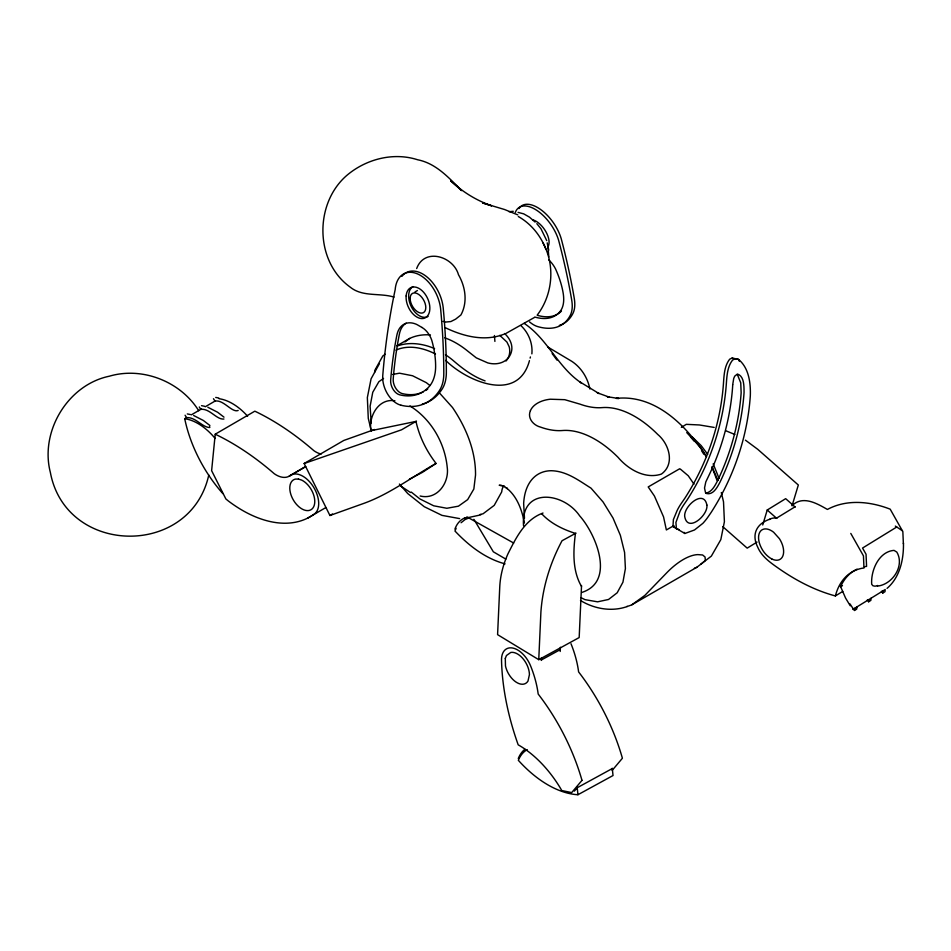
<?xml version="1.0" encoding="UTF-8"?>
<svg xmlns="http://www.w3.org/2000/svg" width="951" height="951" viewBox="0 0 951 951"><rect width="100%" height="100%" fill="white"/><g stroke="black" fill="none" stroke-linecap="round" stroke-linejoin="round"><path stroke-width="1.43" d="M903.45 543.045C903.795 559.343 899.919 577.293 887.045 588.384M543.009 513.029C524.857 519.555 516.024 537.814 507.893 553.969C503.257 564.395 500.262 575.617 499.75 587.04L497.587 634.65L538.753 659.685L540.905 612.087C542.617 587.147 550.249 562.742 562.029 540.75L575.997 533.107M581.536 585.531L579.171 637.562L538.753 659.685M541.345 660.41L541.488 657.593M560.198 651.471L560.401 647.251M370.783 429.59C368.976 415.468 378.914 398.136 394.903 400.763M523.537 525.784C520.566 487.162 563.123 491.643 579.635 515.811C595.908 534.022 615.856 581.715 581.739 592.461M209.719 427.296L209.66 426.666M238.154 410.475C231.985 413.043 223.461 399.289 214.985 401.108L213.476 398.719M856.934 606.916L856.732 609.08L854.509 610.459L854.711 608.283M871.057 598.227L870.866 600.39L868.632 601.769L868.834 599.594M852.845 609.425L885.191 589.525L884.989 591.7L882.754 593.067L882.956 590.904M215.223 434.203L211.621 470.674L225.874 498.966L228.359 500.999A128.266 76.758 59.8 0 0 314.46 513.944A22.741 13.611 59.8 0 0 313.283 486.65A22.741 13.611 59.8 0 0 290.103 475.595A24.892 14.895 59.8 0 1 274.304 473.753A248.342 148.618 59.8 0 0 215.223 434.203L254.832 411.177A248.342 148.618 59.8 0 1 313.925 450.726A24.892 14.895 59.8 0 0 321.141 454.055M374.575 372.447L375.039 369.951L382.789 356.007L385.107 354.259M530.408 410.677C527.116 418.131 533.38 425.323 540.477 427.082A99.51 57.452 60 0 0 562.528 430.518A93.186 53.803 60 0 1 618.043 457.324C628.361 469.509 645.432 479.447 661.42 474.074C675.293 464.04 669.1 443.879 657.712 434.417A93.186 53.803 60 0 0 602.209 407.61A99.51 57.452 60 0 1 580.146 404.187L564.763 399.682L550.249 399.218A27.912 17.796 5.8 0 0 530.408 410.677M530.147 358.111L530.408 356.946M208.78 475.036C190.426 557.928 65.94 555.99 50.355 472.397C39.752 431.623 67.711 384.81 109.294 376.216C142.377 366.432 180.595 381.506 198.735 410.737M529.457 360.643C518.01 403.438 467.143 381.66 445.65 360.37M762.726 524.976L767.231 510.009L785.669 498.669L795.202 507.073M792.04 505.837L798.329 485.01L757.709 449.288L745.418 440.158M456.111 528.364L454.982 531.038C468.772 545.601 485.379 558.606 505.064 563.872M223.925 419.034C216.578 419.89 209.696 408.181 200.78 409.358L199.27 406.98M416.681 268.527C424.431 247.296 453.413 256.33 458.477 274.72C465.514 286.893 467.809 302.275 460.914 314.971L455.612 319.167L450.857 321.557L445.71 322.056L443.035 321.379M379.449 363.627L371.08 378.807L367.348 397.566L368.275 418.345L371.33 431.005M537.279 315.007C552.733 294.786 555.36 265.507 543.128 243.218M574.368 791.125L577.209 787.737L612.301 768.539M612.123 770.465L622.406 758.232A157.379 93.21 61.3 0 0 578.612 671.917A79.753 47.241 61.3 0 0 571.004 643.744M461.069 522.741L465.063 519.555L469.247 517.82M209.577 427.558C201.933 427.082 195.561 416.954 186.586 417.62L184.72 418.702A103.6 62.005 59.8 0 0 222.831 493.605M700.685 564.383L705.357 560.46L705.048 557.001L702.611 554.98L697.784 554.611A45.91 21.005 -51.3 0 0 667.34 572.181L644.873 595.385L631.951 604.741A88.395 51.033 60 0 1 626.84 606.488M405.019 341.944L409.667 338.437A108.093 62.409 60 0 1 430.434 334.907M631.951 604.741L696.893 567.236L711.36 556.109L720.822 539.621L724.4 521.707L723.521 501.89L721.31 492.511M383.55 378.403L378.855 381.731L372.756 392.287L370.105 406.22L371.211 423.052M534.379 317.491L506.158 333.314M681.344 427.379L686.289 424.336L699.437 424.966L714.189 427.427M770.12 519.103C756.509 523.573 751.326 534.379 757.662 547.027C761.751 556.799 770.726 562.861 779.071 568.71C796.26 580.633 815.102 590.5 835.382 595.944L842.764 591.403M792.29 505.468C802.882 495.186 817.04 503.519 827.418 509.451C846.759 498.93 870.355 501.415 890.195 509.177L902.844 531.621L903.379 543.746M794.965 506.859L776.468 518.2A22.194 13.052 58.4 0 0 769.525 519.472M757.044 542.082L747.189 548.133L722.772 526.652M896.745 527.009L862.545 548.049L866.052 554.267L866.575 566.392L864.459 566.701M842.467 585.638L840.613 586.791L840.946 585.959A89.62 52.685 58.4 0 1 857.065 569.138M191.353 414.85L201.434 408.989M205.226 406.778L215.306 400.918M435.903 463.529C411.795 477.045 389.435 494.306 363.163 503.626L329.926 515.501L304.154 463.506L343.763 440.468L374.504 429.495M290.103 475.595L305.437 466.679M289.08 476.249L305.699 466.596M416.479 421.115L401.548 429.804L304.154 463.506M307.755 518.069L325.646 507.668M329.926 515.501L332.481 514.015M415.005 291.933L417.418 290.531M396.947 345.772L409.667 338.437M679.561 468.831L648.202 486.936L654.407 495.982L663.548 516.869L666.366 529.957L673.95 525.582M527.223 749.59A50.783 30.075 61.3 0 0 518.354 760.325A103.6 61.363 61.3 0 0 577.946 794.727L613.026 775.529L612.266 768.277M732.163 358.028L729.655 359.216C724.365 365.992 724.044 375.193 723.461 383.431A216.816 188.738 -62.2 0 1 684.815 498.3L681.332 503.352A28.28 13.789 -53.3 0 0 677.136 510.509L673.391 519.579L672.963 526.485L684.851 533.499L694.503 529.98L702.86 523.347A28.28 13.789 -53.3 0 0 708.15 516.762L711.086 512.506A220.061 191.555 -62.2 0 0 750.315 395.925C750.791 383.158 748.96 367.989 738.487 359.371L732.163 358.028L734.434 359.216M409.417 479.149L422.363 472.385L436.081 463.434C426.5 451.095 419.367 436.687 415.967 421.424L371.199 430.672M503.994 334.217C484.451 341.825 463.292 336.369 445.163 327.631M480.766 514.883L464.326 518.438M877.381 586.125C892.513 584.568 904.995 565.738 896.793 552.067L894.023 550.379C878.772 551.568 870.7 570.624 871.698 584.294L872.935 585.757L874.849 586.173A18.533 5.872 -45.7 0 0 877.583 585.495M705.606 493.177C711.8 492.261 714.95 485.711 717.553 480.73A216.816 188.738 -62.2 0 0 741.15 392.751L740.746 382.849L737.453 374.753M480.172 514.396L483.001 513.825L494.223 505.361L501.712 491.893A19.698 11.376 60 0 1 503.792 485.902M627.351 606.488C611.802 612.052 594.316 608.937 580.467 600.485M392.561 374.456L399.468 373.196L412.556 375.752L426.357 382.682L429.864 385.5M509.082 211.716L513.267 211.288M420.152 496.006C437.163 500.226 449.443 482.823 447.22 467.274C444.818 442.762 431.029 418.975 409.94 405.958M501.605 485.343L499.204 485.236L504.624 486.484M459.642 518.604L441.977 515.371L424.241 506.693L407.741 493.557L399.396 484.059M215.711 397.423L218.837 398.029M201.517 405.673L204.643 406.279M187.311 413.935L190.438 414.541M394.059 297.092C379.651 292.682 362.45 297.223 350.099 287.047C314.829 261.691 314.127 204.001 346.509 175.662C365.755 159.15 393.227 151.91 417.608 159.756C436.176 163.394 448.931 177.908 461.675 190.628M518.081 212.394L523.68 213.844L529.481 217.149L535.092 222.07M491.358 205.749L482.632 202.955L504.601 209.529L517.784 214.878M491.453 205.713C476.285 200.411 462.329 191.769 450.655 180.726L461.401 190.39M725.756 430.755L734.873 434.476M207.841 407.254L217.601 412.235L223.984 417.156M193.635 415.504L203.395 420.497L209.898 425.513M518.307 216.531C531.05 223.711 540.608 235.551 545.91 249.198M485.069 380.887C472.813 376.465 462.424 368.512 452.676 360.084A80.657 46.563 60 0 0 445.472 354.735M581.097 597.715L585.02 599.653L597.585 601.828L608.545 599.475L617.187 592.782L622.929 582.202L625.401 568.579L624.593 552.483L620.361 535.306L613.026 518.057L603.053 501.938L591.023 488.16C578.767 480.493 566.582 471.078 551.33 470.721A71.503 41.285 60 0 0 523.656 503.459L524.476 518.259M672.963 526.485L679.133 529.731M466.882 516.845L513.671 543.033M505.825 559.105L493.343 551.806L473.931 519.341M547.871 347.056L571.777 361.321C581.275 367.585 587.718 377.904 589.893 389.007M439.933 393.488L452.521 407.527C465.978 427.391 475.738 450.703 475.536 475.013L473.848 489.016L467.666 499.62L458.43 506.182L446.839 508.274L433.704 505.801L419.914 498.954L411.26 492.071M502.936 485.747L507.358 488.612L506.241 487.768C517.178 496.315 521.897 509.855 524.429 523.002M400.716 486.056L410.511 492.523M895.331 526.069L902.463 530.824M680.381 469.105L688.262 475.773L693.992 484.142M524.167 323.376C547.669 338.948 557.75 367.3 581.311 382.932L580.146 382.064L598.987 393.524L597.24 392.763L609.377 397.185L607.285 396.722L618.697 398.493L616.379 398.386C655.619 394.19 687.347 426.488 706.415 456.813M499.774 335.358L506.942 342.075L509.237 346.877A24.072 18.58 29.1 0 1 506.051 361M767.231 510.009L776.765 518.414M686.741 432.586L700.923 447.921L706.438 456.646M691.912 436.628L701.184 445.627L707.687 454.376M520.886 325.575C528.578 332.791 532.857 343.311 531.871 353.867M504.624 333.516C508.928 337.534 512.161 342.931 511.876 349.005A24.096 19.008 35.3 0 1 487.78 362.913L476.308 357.873L467.94 351.276A80.657 46.563 60 0 0 444.711 337.831M690.485 436.866L694.218 441.133M541.69 513.754C550.665 523.502 562.98 529.434 575.438 533.416C573.203 551.021 572.24 570.564 581.501 586.434M536.84 223.663L540.964 228.739L546.73 240.627M684.066 532.334L684.851 533.499M552.127 353.558L557.001 360.12M850.23 605.763L845.558 598.036L840.268 585.852M185.076 415.23L186.586 417.62M701.541 450.631L703.811 454.221M850.788 533.416L863.449 555.871L863.972 567.997L861.856 568.306A89.62 52.685 58.4 0 0 835.382 595.944M713.167 463.826L719.051 478.353M739.379 361.344L738.487 359.371L735.42 358.705L732.603 360.049C727.491 366.551 726.933 375.36 726.374 383.312A220.061 191.555 -62.2 0 1 687.145 499.893L684.197 504.161A28.28 13.789 -53.3 0 0 680.013 511.317L675.911 522.456L676.434 529.065M712.133 467.06L717.993 480.457M711.919 466.977L717.018 480.362M560.258 649.628L541.345 659.982M547.99 246.63L548.786 256.936M547.205 242.862L548.751 250.208M577.186 787.464L577.946 794.727M494.449 335.513L494.9 341.409M401.916 276.372A32.227 20.34 65.1 0 1 425.727 275.968A32.227 20.34 65.1 0 1 443.13 307.114A576.77 363.971 65.1 0 1 446.352 372.423A39.68 25.035 65.1 0 1 442.025 389.244A81.976 51.734 65.1 0 1 433.608 398.493A78.636 49.618 65.1 0 1 422.268 404.116M400.977 405.221A78.636 49.618 65.1 0 0 431.041 399.741A81.976 51.734 65.1 0 0 439.457 390.492A39.68 25.035 65.1 0 0 443.784 373.672A576.77 363.971 65.1 0 0 440.563 308.35A32.227 20.34 65.1 0 0 417.216 273.781A32.227 20.34 65.1 0 0 395.188 289.603A741.495 467.928 65.1 0 0 382.754 375.597A22.146 13.98 65.1 0 0 400.977 405.233M423.361 391.764A67.117 42.355 65.1 0 1 402.237 393.583A10.96 6.919 65.1 0 1 393.215 378.914A430.993 271.974 65.1 0 1 399.42 333.932A28.601 18.045 65.1 0 1 406.22 323.15M427.76 389.018A67.117 42.355 65.1 0 1 425.62 390.504M428.081 316.433A16.738 10.556 65.1 0 1 411.343 306.769A16.738 10.556 65.1 0 1 412.996 286.596M397.542 345.938A108.093 62.409 60 0 1 426.916 345.843A80.657 46.563 60 0 1 434.583 348.66M395.937 350.123A92.818 53.589 60 0 1 435.487 354.01M534.819 317.04A67.117 34.771 55.4 0 0 560.341 311.108A41.951 21.742 55.4 0 0 563.158 293.051A70.921 36.744 55.4 0 0 555.455 268.753A17.332 8.987 55.4 0 0 548.715 259.849M515.299 212.453A32.227 16.702 55.4 0 1 536.483 210.147A32.227 16.702 55.4 0 1 558.653 240.413A576.77 298.84 55.4 0 1 571.706 300.052A39.68 20.565 55.4 0 1 570.374 315.138A81.976 42.474 55.4 0 1 564.145 323.126A78.636 40.738 55.4 0 1 537.612 326.573A22.146 11.471 55.4 0 1 529.517 321.89M561.482 311.036A67.117 34.771 55.4 0 1 537.386 315.328M533.035 219.895A16.738 8.666 55.4 0 1 545.898 231.711A16.738 8.666 55.4 0 1 548.038 246.535M518.925 208.59A32.227 16.702 55.4 0 1 540.548 209.458A32.227 16.702 55.4 0 1 561.221 238.701A576.77 298.84 55.4 0 1 574.261 298.341A39.68 20.565 55.4 0 1 572.93 313.426A81.976 42.474 55.4 0 1 566.701 321.426A78.636 40.738 55.4 0 1 559.354 325.397M854.509 610.459A50.783 29.85 58.4 0 1 850.039 603.944M882.754 593.067A50.783 29.85 58.4 0 1 881.422 591.26M868.632 601.769A50.783 29.85 58.4 0 1 867.3 599.95M454.923 529.089A50.783 28.542 58.7 0 1 465.408 517.689M518.283 758.506A50.783 30.075 61.3 0 1 524.916 749.269M219.099 398.719A50.783 30.384 59.8 0 1 247.617 416.229M184.72 418.702A50.783 30.384 59.8 0 1 215.152 438.435M696.893 567.236A88.395 51.033 60 0 1 694.408 568.222M732.698 384.751L732.627 386.617A220.061 191.555 -62.2 0 1 708.685 475.916L705.797 481.931L704.525 488.018L705.464 492.416L706.7 493.593C713.452 495.067 717.494 486.853 720.109 481.931A220.061 191.555 -62.2 0 0 744.062 392.632C743.967 386.605 744.443 376.275 737.417 374.016L734.731 376.144L733.72 378.45L732.698 384.751M505.302 658.425L505.48 666.021A17.308 10.247 61.3 0 0 515.953 682.022A17.308 10.247 61.3 0 0 527.983 681.071L529.445 674.58A17.308 10.247 61.3 0 0 510.794 652.445L506.443 655.524L505.302 658.425M706.878 505.064C708.388 515.216 687.466 533.297 684.696 516.452C683.567 506.229 703.847 488.707 706.878 505.064M581.988 780.355L571.694 792.587L561.768 790.531L560.032 787.547A89.62 53.078 61.3 0 0 518.188 744.823A206.355 122.215 61.3 0 1 501.522 660.244A22.194 13.148 61.3 0 1 512.72 648.035A22.194 13.148 61.3 0 1 530.587 665.866A79.753 47.241 61.3 0 1 538.183 694.04A157.379 93.21 61.3 0 1 581.988 780.355M298.436 479.054L295.499 479.078A17.308 10.354 59.8 0 0 294.762 502.199A17.308 10.354 59.8 0 0 314.222 505.385A17.308 10.354 59.8 0 0 301.645 480.089L298.436 479.054M421.982 327.465L417.715 325.004A19.579 12.351 65.1 0 0 415.801 324.065A28.601 18.045 65.1 0 0 396.864 335.18A430.993 271.974 65.1 0 0 390.659 380.162A10.96 6.919 65.1 0 0 399.682 394.831A67.117 42.355 65.1 0 0 429.091 386.653A41.951 26.473 65.1 0 0 435.629 366.444A70.921 44.756 65.1 0 0 431.671 339.983A17.332 10.936 65.1 0 0 421.982 327.465M771.843 558.998C765.507 555.574 761.145 549.226 759.195 542.391A17.308 10.176 58.4 0 1 773.591 532.203L779.404 538.67A17.308 10.176 58.4 0 1 782.946 555.729A17.308 10.176 58.4 0 1 771.843 558.998M406.148 295.927A16.738 10.556 65.1 0 0 422.886 318.537A16.738 10.556 65.1 0 0 424.895 293.835A16.738 10.556 65.1 0 0 406.148 295.927M410.143 298.483A11.067 6.395 60 0 0 421.875 313.093A11.067 6.395 60 0 0 421.875 297.425A11.067 6.395 60 0 0 410.143 298.483"/></g></svg>
